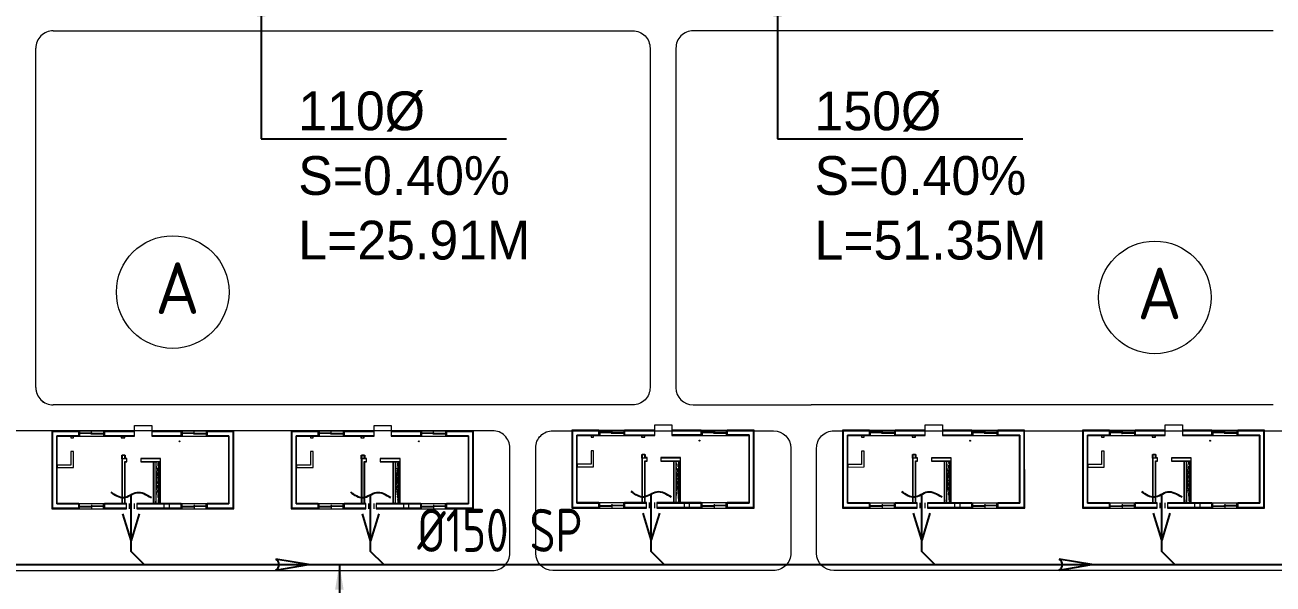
# Model space of a CAD drawing. Header units: metres. Extents: x 6917732 to 8046551, y 3602874 to 4094271.
# Drawn here: x 7194733 to 7267183, y 3962101 to 3994549 of the extents above; entities that cross this region are included whole.
import ezdxf

# ---------------------------------------------------------------- set-up
doc = ezdxf.new("R2010")
doc.units = ezdxf.units.M
doc.header["$LTSCALE"] = 0.5
doc.header["$MEASUREMENT"] = 0
for name, pattern in [('03000 - Plant Layout 1$0$CENTER2', [1.125, 0.75, -0.125, 0.125, -0.125]), ('HIDDEN2', [4.7625, 3.175, -1.5875]), ('MD-PAV-ACCO-1-AR-001-GRF$0$HIDDEN', [9.525, 6.35, -3.175])]:
    doc.linetypes.add(name, pattern=pattern)
doc.layers.get('0').update_dxf_attribs({"linetype": 'CONTINUOUS'})
for name, color, linetype, lineweight in [('AN-TEXT', 7, 'CONTINUOUS', 40), ('AR-WALL-FULL-EXTR', 72, 'CONTINUOUS', 35), ('CI-PED-FOOTPATH', 44, 'CONTINUOUS', 0), ('MD-PAV-ACCO-1-AR-001-GRF$0$AR-FLR (0.2)-Flooring Line', 86, 'CONTINUOUS', 5), ('MD-PAV-ACCO-1-AR-001-GRF$0$AR-G-FURN (0.18)-Loose furniture', 40, 'CONTINUOUS', 9), ('MD-PAV-ACCO-1-AR-001-GRF$0$AR-P-WLI (0.25)-Internal Lining', 7, 'CONTINUOUS', 35), ('MD-PAV-ACCO-1-AR-001-GRF$0$AR-P-WLX (0.25)-External wall', 3, 'CONTINUOUS', 35), ('Sewer Line', 4, 'CONTINUOUS', 25)]:
    doc.layers.add(name, color=color, linetype=linetype, lineweight=lineweight)
for name, color, linetype in [('CI-BUILDING', 2, 'CONTINUOUS'), ('CI-CEN', 1, '03000 - Plant Layout 1$0$CENTER2'), ('MD-PAV-ACCO-1-AR-001-GRF$0$AR-HID (0.2)-Hidden linework', 2, 'MD-PAV-ACCO-1-AR-001-GRF$0$HIDDEN'), ('MD-PAV-ACCO-1-AR-001-GRF$0$AR-INSUL', 5, 'CONTINUOUS'), ('MD-PAV-ACCO-1-AR-001-GRF$0$AR-P-FRM (0.2)-window', 20, 'CONTINUOUS'), ('P-Detl-Note', 2, 'CONTINUOUS'), ('RD-TXT', 7, 'CONTINUOUS'), ('SANITARY', 6, 'CONTINUOUS'), ('TXT-BLDG NO', 20, 'CONTINUOUS')]:
    doc.layers.add(name, color=color, linetype=linetype)
doc.layers.get('CI-CEN').off()
doc.styles.add('3.5mm', font='ISO3098B.shx', dxfattribs={"height": 3.5})
doc.styles.add('BASE PLAN SEWER$0$Style-font061', font='font061.shx')
doc.styles.add('ROMANS', font='ROMANS.shx', dxfattribs={"width": 0.9})
doc.dimstyles.new('1-200', dxfattribs={"dimtxt": 3000, "dimasz": 3000, "dimexe": 1000, "dimexo": 1000, "dimgap": 1000, "dimtad": 1, "dimdec": 0, "dimdsep": 46, "dimtxsty": 'ROMANS', "dimcen": 0, "dimclrd": 5, "dimclre": 5, "dimclrt": 2, "dimadec": 0, "dimazin": 2, "dimtfac": 1, "dimtdec": 0, "dimtmove": 2, "dimatfit": 2, "dimfxl": 1, "dimtolj": 1, "dimtzin": 0, "dimlwd": -1, "dimlwe": -1, "dimarcsym": 0})

# ---------------------------------------------------------------- blocks, each defined once
blk = doc.blocks.new('flow direction')
at = {"layer": 'Sewer Line'}
for p, q in [((40, 70), (-380, 0)), ((-380, 0), (40, -70))]:
    blk.add_line(p, q, dxfattribs=at)
blk.add_arc((82, 0), 81.6, 120.66, 239.34, dxfattribs=at)
blk = doc.blocks.new('egrtg')
at = {"layer": 'AR-WALL-FULL-EXTR', "color": 15, "lineweight": 0}
for points in [[(-6648, -150), (-6648, 163)], [(-6348, -150), (-6348, 163)], [(-4625, -150), (-4625, 163)], [(-4325, -150), (-4325, 163)]]:
    blk.add_lwpolyline(points, dxfattribs=at)
at = {"layer": 'MD-PAV-ACCO-1-AR-001-GRF$0$AR-FLR (0.2)-Flooring Line', "color": 15, "lineweight": 0, "ltscale": 0.25}
blk.add_lwpolyline([(-4645, -4363), (-4645, -4663), (-5645, -4663), (-5645, -4363)], dxfattribs=at)
at = {"layer": 'MD-PAV-ACCO-1-AR-001-GRF$0$AR-G-FURN (0.18)-Loose furniture', "color": 15, "lineweight": 0}
blk.add_circle((-7247, -3750), 25, dxfattribs=at)
at = {"layer": 'MD-PAV-ACCO-1-AR-001-GRF$0$AR-HID (0.2)-Hidden linework', "color": 15, "lineweight": 0}
for points in [[(-5875, -2560), (-6025, -150)], [(-5875, -150), (-6025, -2560)]]:
    blk.add_lwpolyline(points, dxfattribs=at)
at = {"layer": 'MD-PAV-ACCO-1-AR-001-GRF$0$AR-INSUL', "color": 15, "lineweight": 0}
blk.add_lwpolyline([(-1400, 163), (-1400, -87)], dxfattribs=at)
at = {"layer": 'MD-PAV-ACCO-1-AR-001-GRF$0$AR-P-FRM (0.2)-window', "color": 15, "lineweight": 0}
for p, q in [((-8850, 163), (-8850, -150)), ((-7350, 163), (-8850, 163)), ((-8800, 163), (-8800, -150)), ((-7400, 20), (-8800, 20)), ((-7400, 50), (-8130, 50)), ((-8130, 20), (-8130, 50)), ((-8100, -60), (-8100, 163)), ((-8070, -10), (-8070, 20)), ((-7400, 163), (-7400, -150)), ((-7350, 163), (-7350, -150)), ((-2900, 163), (-2900, -150)), ((-1400, 163), (-2900, 163)), ((-2850, 163), (-2850, -150)), ((-1450, 20), (-2850, 20)), ((-1450, 50), (-2180, 50)), ((-2180, 20), (-2180, 50)), ((-2150, -60), (-2150, 163)), ((-2120, -10), (-2120, 20)), ((-1450, 163), (-1450, -150)), ((-1400, 163), (-1400, -150)), ((-7350, -150), (-8850, -150)), ((-8070, -10), (-8800, -10)), ((-1400, -150), (-2900, -150)), ((-2120, -10), (-2850, -10)), ((-8850, -4363), (-8850, -4050)), ((-7350, -4050), (-8850, -4050)), ((-8800, -4363), (-8800, -4050)), ((-8070, -4190), (-8800, -4190)), ((-7400, -4220), (-8800, -4220)), ((-8130, -4220), (-8130, -4250)), ((-7400, -4250), (-8130, -4250)), ((-8100, -4140), (-8100, -4363)), ((-8070, -4190), (-8070, -4220)), ((-7400, -4363), (-7400, -4050)), ((-7350, -4363), (-7350, -4050)), ((-2900, -4363), (-2900, -4050)), ((-1400, -4050), (-2900, -4050)), ((-2850, -4363), (-2850, -4050)), ((-2120, -4190), (-2850, -4190)), ((-1450, -4220), (-2850, -4220)), ((-2180, -4220), (-2180, -4250)), ((-1450, -4250), (-2180, -4250)), ((-2150, -4140), (-2150, -4363)), ((-2120, -4190), (-2120, -4220)), ((-1450, -4363), (-1450, -4050)), ((-1400, -4363), (-1400, -4050)), ((-7350, -4363), (-8850, -4363)), ((-1400, -4363), (-2900, -4363))]:
    blk.add_line(p, q, dxfattribs=at)
at = {"layer": 'MD-PAV-ACCO-1-AR-001-GRF$0$AR-P-WLI (0.25)-Internal Lining', "color": 15, "lineweight": 0, "ltscale": 0.25}
for points in [[(-6025, -150), (-6150, -150), (-6150, -2560), (-6025, -2560)], [(-5750, -2560), (-5875, -2560), (-5875, -150), (-5750, -150)], [(-3900, -150), (-4100, -150), (-4100, -2560), (-4200, -2560), (-4200, -2760), (-4100, -2760), (-4100, -2735), (-3955, -2735), (-3900, -2735)], [(-3925, -150), (-4075, -150), (-4075, -2585), (-4200, -2585), (-4200, -2735), (-4075, -2735), (-4075, -2950), (-3955, -2950), (-3925, -2950)], [(-6150, -2760), (-5000, -2760), (-5000, -2560), (-6150, -2560)], [(-6150, -2735), (-5000, -2735), (-5000, -2585), (-6150, -2585)], [(-150, -2224), (-1100, -2224), (-1100, -3150), (-950, -3150), (-950, -2374), (-150, -2374)], [(-3875, -3950), (-4075, -3950), (-4075, -4050), (-3875, -4050)], [(-3900, -3950), (-4050, -3950), (-4050, -4050), (-3900, -4050)], [(-950, -3950), (-1050, -3950), (-1100, -3950), (-1100, -4050), (-950, -4050)]]:
    blk.add_lwpolyline(points, close=True, dxfattribs=at)
for points in [[(-6125, -150), (-6125, -2560)], [(-5775, -150), (-5775, -2560)]]:
    blk.add_lwpolyline(points, dxfattribs=at)
at = {"layer": 'MD-PAV-ACCO-1-AR-001-GRF$0$AR-P-WLI (0.25)-Internal Lining', "color": 15, "lineweight": 0}
for points in [[(-4100, -2735), (-3900, -2735), (-3900, -2950), (-4100, -2950)], [(-4075, -2735), (-3925, -2735), (-3925, -2950), (-4075, -2950)]]:
    blk.add_lwpolyline(points, close=True, dxfattribs=at)
at = {"layer": 'MD-PAV-ACCO-1-AR-001-GRF$0$AR-P-WLX (0.25)-External wall', "color": 15, "lineweight": 0}
for points in [[(-8850, 163), (-10413, 163), (-10413, -4363), (-8850, -4363), (-8850, -4325), (-10375, -4325), (-10375, 125), (-8850, 125)], [(-8850, 125), (-10375, 125), (-10375, -4325), (-8850, -4325), (-8850, -4113), (-8850, -4075), (-10125, -4075), (-10125, -125), (-8850, -125)], [(-4775, 163), (-7350, 163), (-7350, 125), (-4775, 125)], [(-4775, 125), (-7350, 125), (-7350, -87), (-7350, -125), (-4775, -125)], [(-2900, 163), (-4175, 163), (-4175, 125), (-2900, 125)], [(-2900, 125), (-4175, 125), (-4175, -87), (-4175, -125), (-2900, -125), (-2900, -87)], [(163, 163), (-1400, 163), (-1400, 125), (125, 125), (125, -4325), (-1400, -4325), (-1400, -4363), (163, -4363)], [(125, 125), (-1400, 125), (-1400, -125), (-125, -125), (-125, -4075), (-1400, -4075), (-1400, -4325), (125, -4325)], [(-10100, -150), (-8850, -150), (-8850, -125), (-10125, -125), (-10125, -4075), (-8850, -4075), (-8850, -4050), (-10100, -4050)], [(-4775, -125), (-7350, -125), (-7350, -150), (-4775, -150)], [(-2900, -125), (-4175, -125), (-4175, -150), (-2900, -150)], [(-125, -125), (-1400, -125), (-1400, -150), (-150, -150), (-150, -4050), (-1400, -4050), (-1400, -4075), (-125, -4075)], [(-5645, -4050), (-7350, -4050), (-7350, -4075), (-5645, -4075)], [(-5645, -4075), (-7350, -4075), (-7350, -4325), (-5645, -4325), (-5645, -4213)], [(-5645, -4325), (-7350, -4325), (-7350, -4363), (-5645, -4363)], [(-2900, -4050), (-4645, -4050), (-4645, -4075), (-2900, -4075)], [(-2900, -4113), (-2900, -4075), (-4645, -4075), (-4645, -4325), (-2900, -4325)], [(-2900, -4325), (-4645, -4325), (-4645, -4363), (-2900, -4363)]]:
    blk.add_lwpolyline(points, close=True, dxfattribs=at)
blk.add_lwpolyline([(-1400, 163), (-1400, -87)], dxfattribs=at)
blk = doc.blocks.new('sdsxdc')
at = {"layer": 'CI-BUILDING', "color": 15, "linetype": 'Continuous', "lineweight": 0, "const_width": 1, "elevation": 33, "flags": 128}
for points in [[(7196324, 3970996), (7206824, 3970996), (7206824, 3966549), (7196324, 3966549)], [(7210228, 3971001), (7220728, 3971001), (7220728, 3966545), (7210228, 3966545)], [(7226520, 3971000), (7237020, 3971000), (7237020, 3966544), (7226520, 3966544)], [(7242228, 3970994), (7252727, 3970994), (7252727, 3966544), (7242228, 3966544)], [(7256158, 3970993), (7266658, 3970993), (7266658, 3966543), (7256158, 3966543)]]:
    blk.add_lwpolyline(points, close=True, dxfattribs=at)
at = {"layer": 'CI-PED-FOOTPATH', "color": 15, "lineweight": 0}
for p, q in [((7195367, 3973501, 0), (7195368, 3993209, 0)), ((7226668, 3972500, 0), (7196367, 3972501, 0)), ((7267183, 3972493, 0), (7240371, 3972494, 0))]:
    blk.add_line(p, q, dxfattribs=at)
at = {"layer": 'CI-PED-FOOTPATH', "color": 15, "lineweight": 0, "elevation": 33}
for points in [[(7196368, 3994209), (7230021, 3994208, -0.414214), (7231021, 3993208), (7231020, 3973499, -0.414334), (7230019, 3972499), (7226668, 3972500)], [(7267184, 3994206), (7233521, 3994208, 0.414219), (7232521, 3993208), (7232520, 3973497, 0.414093), (7233519, 3972497), (7240371, 3972494)], [(7184245, 3962889), (7221880, 3962887, 0.414231), (7222880, 3963887), (7222880, 3970001, 0.414214), (7221880, 3971001), (7193867, 3971001)], [(7226668, 3971000), (7238188, 3970995, -0.414082), (7239188, 3969995), (7239188, 3963886, -0.414231), (7238188, 3962886), (7225380, 3962887, -0.414197), (7224380, 3963887), (7224380, 3970001, -0.414214), (7225380, 3971001), (7226520, 3971001)], [(7278301, 3962884), (7241688, 3962886, -0.414197), (7240688, 3963886), (7240688, 3969994, -0.414224), (7241688, 3970994), (7269683, 3970993)]]:
    blk.add_lwpolyline(points, format="xyb", dxfattribs=at)
at = {"layer": 'CI-PED-FOOTPATH', "color": 15, "lineweight": 0}
for centre, start, end in [((7196368, 3993209, 0), 89.99792, 179.99793), ((7196367, 3973501, 0), 179.99793, 269.99794), ((7196367, 3973495, 0), 179.99807, 269.99809)]:
    blk.add_arc(centre, 1000, start, end, dxfattribs=at)
blk = doc.blocks.new('A$C65520D9C')
at = {"rotation": 180.0034218959015}
for p in [(-298204, -100933, -383), (-284301, -100933, -383), (-268011, -100891), (-252303, -100897, 0), (-238372, -100898, 0)]:
    blk.add_blockref('egrtg', p, dxfattribs=at)
at = {"layer": 'CI-CEN', "color": 8, "linetype": 'HIDDEN2', "lineweight": 0, "ltscale": 2000}
blk.add_blockref('sdsxdc', (-7494656, -4067566, -33), dxfattribs=at)
blk = doc.blocks.new('A$C021B369C')
at = {"layer": 'RD-TXT', "color": 2}
blk.add_blockref('A$C65520D9C', (0, 0), dxfattribs=at)

msp = doc.modelspace()

# ---------------------------------------------------------------- linework, layer by layer
at = {"layer": 'AN-TEXT', "color": 2, "lineweight": 15}
for centre in [(7203310.9, 3979047.1, -0.3), (7260321.2, 3978738.6, -0.3)]:
    msp.add_circle(centre, 3267.7, dxfattribs=at)
at = {"layer": 'Sewer Line'}
for p, q in [((7200891.6, 3963992.8, -350.4), (7200891.6, 3967266.1, -350.4)), ((7214794.6, 3963992.6, -350.4), (7214794.6, 3967265.5, -350.4)), ((7231085.1, 3963993.1, 32.9), (7231085.1, 3967307.5, 32.9)), ((7246793, 3963992, 32.9), (7246793.1, 3967301.2, 32.9)), ((7260723.6, 3963986.7, 32.9), (7260723.7, 3967301.1, 32.9)), ((7200891.6, 3964618.1, -350.4), (7200417.6, 3966181.9, -350.4)), ((7201365.5, 3966181.9, -350.4), (7200891.6, 3964618.1, -350.4)), ((7214794.6, 3964617.5, -350.4), (7214320.6, 3966181.4, -350.4)), ((7215268.5, 3966181.4, -350.4), (7214794.6, 3964617.5, -350.4)), ((7231085.1, 3964659.5, 32.9), (7230611.1, 3966223.3, 32.9)), ((7231559, 3966223.3, 32.9), (7231085.1, 3964659.5, 32.9)), ((7246793, 3964653.2, 32.9), (7246319.1, 3966217.1, 32.9)), ((7247266.9, 3966217.1, 32.9), (7246793, 3964653.2, 32.9)), ((7260723.6, 3964653, 32.9), (7260249.7, 3966216.9, 32.9)), ((7261197.6, 3966216.9, 32.9), (7260723.6, 3964653, 32.9)), ((7201654.6, 3963229.8, -350.4), (7200891.6, 3963992.8, -350.4)), ((7215557.5, 3963229.6, -350.4), (7214794.6, 3963992.6, -350.4)), ((7231848, 3963230.1, 32.9), (7231085.1, 3963993.1, 32.9)), ((7247556, 3963229, 32.9), (7246793, 3963992, 32.9)), ((7261486.6, 3963228.7, 32.9), (7260723.6, 3963991.7, 32.9)), ((7186097.9, 3963230, 37.1), (7277455, 3963225, -129.1))]:
    msp.add_line(p, q, dxfattribs=at)
for points in [[(7202069.9, 3967102.6, -350.4), (7201228.2, 3967393.7, -350.4), (7200451.2, 3967102.6, -350.4), (7199739, 3967426.1, -350.4)], [(7215972.9, 3967102, -350.4), (7215131.2, 3967393.2, -350.4), (7214354.2, 3967102, -350.4), (7213642, 3967425.5, -350.4)], [(7232263.4, 3967144, 32.9), (7231421.7, 3967435.1, 32.9), (7230644.7, 3967144, 32.9), (7229932.5, 3967467.5, 32.9)], [(7247971.4, 3967137.7, 32.9), (7247129.6, 3967428.9, 32.9), (7246352.7, 3967137.7, 32.9), (7245640.5, 3967461.2, 32.9)], [(7261902, 3967137.6, 32.9), (7261060.2, 3967428.7, 32.9), (7260283.3, 3967137.6, 32.9), (7259571.1, 3967461.1, 32.9)]]:
    msp.add_spline(points, degree=3, dxfattribs=at)

# ---------------------------------------------------------------- block references
at = {"layer": 'RD-TXT', "color": 2, "lineweight": -3}
msp.add_blockref('A$C021B369C', (7494655.6, 4067566.2, 32.9), dxfattribs=at)
at = {"layer": 'Sewer Line', "xscale": 4.5, "yscale": 4.5, "zscale": 4.5, "rotation": 180}
for p in [(7209478, 3963228.7, -8.5), (7254955.1, 3963226.2, -91.3)]:
    msp.add_blockref('flow direction', p, dxfattribs=at)

# ---------------------------------------------------------------- texts
at = {"layer": 'P-Detl-Note', "ltscale": 10, "char_height": 2250, "width": 22122.162, "attachment_point": 1, "style": 'BASE PLAN SEWER$0$Style-font061'}
for s, insert in [('110%%C\\PS=0.40%\\PL=25.91M', (7210595.3, 3990688.4, -17.2)), ('150%%C\\PS=0.40%\\PL=51.35M', (7240567.1, 3990687.2, -0.3))]:
    msp.add_mtext(s, dxfattribs=dict(at, insert=insert))
at = {"layer": 'RD-TXT', "color": 2, "style": '3.5mm', "width": 0.8}
msp.add_text('%%C150 SP', height=2500, dxfattribs=at).set_placement((7217504.9, 3963967.1, -38336.9))
at = {"layer": 'TXT-BLDG NO', "char_height": 3000, "attachment_point": 1, "style": '3.5mm'}
for insert in [(7202298.9, 3980777.3, -0.3), (7259309.2, 3980468.8, -0.3)]:
    msp.add_mtext_dynamic_manual_height_columns('A', width=34795.731, gutter_width=20, heights=[0], dxfattribs=dict(at, insert=insert))

# ---------------------------------------------------------------- leaders
at = {"layer": 'SANITARY', "color": 3, "lineweight": -3}
for points in [[(7208449.6, 3996522.1, 32.9), (7208449.6, 3987941.3, 32.9), (7222685.7, 3987941.3, 32.9)], [(7238421.4, 3996520.8, 49.8), (7238421.4, 3987940.1, 49.8), (7252657.5, 3987940.1, 49.8)], [(7212983.3, 3963273.7, 65.8), (7212983.3, 3954692.9, 65.8), (7190573.8, 3954692.9, 65.8)]]:
    msp.add_leader(points, dimstyle='1-200', override={"dimasz": 1500, "dimexe": 100, "dimexo": 100, "dimtad": 0, "dimaunit": 1, "dimadec": 3, "dimfxl": 10, "dimtfill": 1, "dimarcsym": 2}, dxfattribs=at)

doc.saveas('drawing.dxf')
